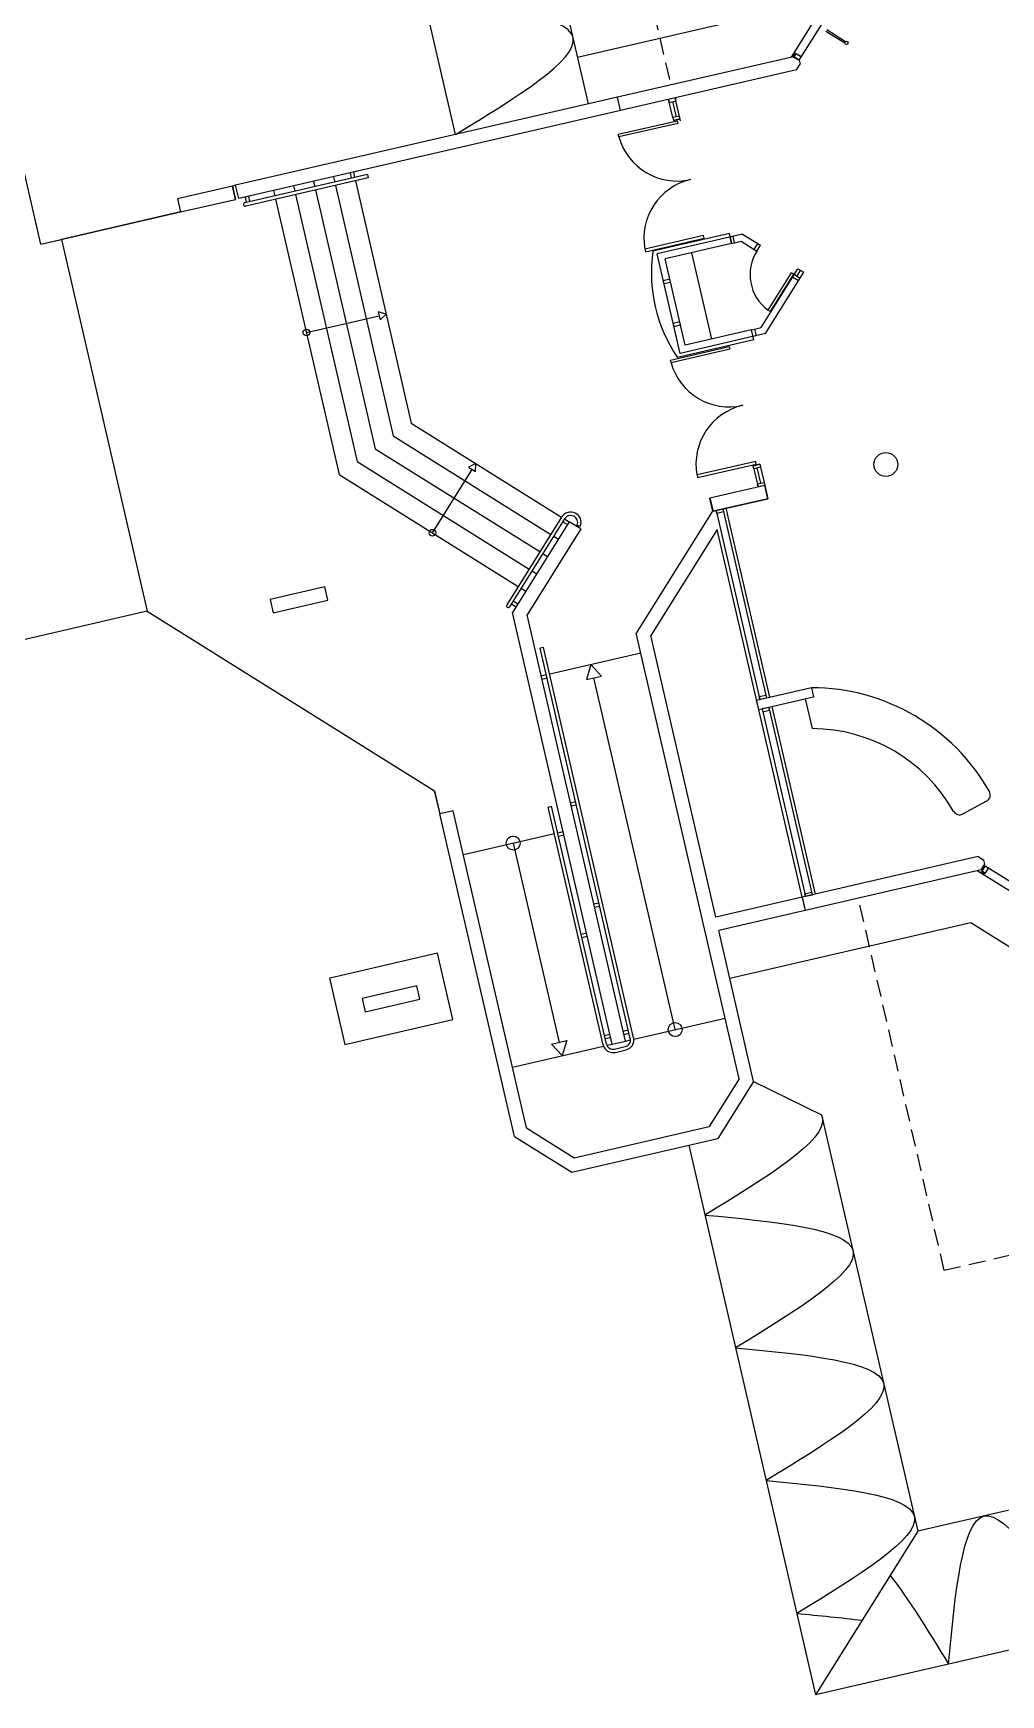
# Model space of a CAD drawing. Extents: x -1592 to 8, y 0 to 418.
# Drawn here: x -1535.48 to -1521.29, y 318.1 to 342.48 of the extents above; entities that cross this region are included whole.
import ezdxf

# ---------------------------------------------------------------- set-up
doc = ezdxf.new("R2010")
doc.units = 0
doc.header["$LTSCALE"] = 0.5
doc.header["$MEASUREMENT"] = 0
doc.linetypes.add('HIDDEN', pattern=[0.375, 0.25, -0.125])
for name, color, linetype in [('2', 1, 'CONTINUOUS'), ('escaleras', 1, 'CONTINUOUS'), ('MUEBLES', 1, 'CONTINUOUS'), ('murosbajos', 1, 'CONTINUOUS'), ('paredes', 1, 'CONTINUOUS'), ('pisoplanta', 1, 'CONTINUOUS'), ('PROYECCIONES', 6, 'HIDDEN'), ('PUERTAS', 1, 'CONTINUOUS'), ('TALUD', 5, 'CONTINUOUS'), ('texturas', 6, 'CONTINUOUS'), ('ventana', 1, 'CONTINUOUS'), ('ventanas', 1, 'CONTINUOUS'), ('vidrio', 6, 'CONTINUOUS')]:
    doc.layers.add(name, color=color, linetype=linetype)

msp = doc.modelspace()

# ---------------------------------------------------------------- linework, layer by layer
at = {"layer": '2', "linetype": 'Continuous'}
for p, q in [((-1535.364, 339.388), (-1539.764, 358.462)), ((-1533.804, 334.002), (-1555.537, 328.988))]:
    msp.add_line(p, q, dxfattribs=at)
at = {"layer": '2'}
for p, q in [((-1535.364, 339.388), (-1535.062, 339.457)), ((-1533.804, 334.002), (-1529.589, 331.367)), ((-1533.804, 334.002), (-1529.589, 331.367)), ((-1529.51, 331.023), (-1529.589, 331.367)), ((-1529.589, 331.367), (-1529.511, 331.027))]:
    msp.add_line(p, q, dxfattribs=at)
at = {"layer": 'escaleras'}
for p, q in [((-1530.574, 340.411), (-1532.371, 339.996)), ((-1531.073, 340.378), (-1531.055, 340.3)), ((-1530.829, 340.434), (-1530.811, 340.356)), ((-1530.781, 340.445), (-1530.763, 340.367)), ((-1530.574, 340.411), (-1530.562, 340.362)), ((-1530.562, 340.362), (-1532.36, 339.947)), ((-1531.95, 340.175), (-1531.932, 340.098)), ((-1531.657, 340.243), (-1531.639, 340.165)), ((-1531.365, 340.31), (-1531.347, 340.232)), ((-1531.336, 340.184), (-1530.46, 336.386)), ((-1531.044, 340.251), (-1530.195, 336.574)), ((-1530.751, 340.319), (-1529.931, 336.763)), ((-1532.347, 340.002), (-1532.365, 340.08)), ((-1532.298, 340.013), (-1532.316, 340.091)), ((-1531.921, 340.049), (-1530.989, 336.009)), ((-1531.628, 340.116), (-1530.724, 336.197)), ((-1533.315, 339.861), (-1535.062, 339.457)), ((-1531.469, 338.092), (-1530.402, 338.338)), ((-1529.931, 336.763), (-1527.726, 335.384)), ((-1530.195, 336.574), (-1527.885, 335.13)), ((-1530.46, 336.386), (-1528.044, 334.876)), ((-1530.989, 336.009), (-1528.362, 334.367)), ((-1530.724, 336.197), (-1528.203, 334.621)), ((-1529.62, 335.153), (-1529.04, 336.082)), ((-1527.726, 335.384), (-1528.532, 334.095)), ((-1527.683, 335.358), (-1528.489, 334.068)), ((-1527.71, 335.315), (-1527.642, 335.273)), ((-1527.683, 335.358), (-1527.615, 335.315)), ((-1527.498, 335.267), (-1527.451, 335.249)), ((-1527.842, 335.103), (-1527.774, 335.061)), ((-1528.001, 334.849), (-1527.933, 334.807)), ((-1528.16, 334.595), (-1528.092, 334.552)), ((-1528.319, 334.34), (-1528.251, 334.298)), ((-1528.463, 334.111), (-1528.395, 334.068)), ((-1528.436, 334.153), (-1528.368, 334.111)), ((-1527.991, 333.469), (-1528.039, 333.458)), ((-1526.719, 327.732), (-1528.039, 333.458)), ((-1526.67, 327.743), (-1527.991, 333.469)), ((-1526.566, 333.387), (-1527.901, 333.079)), ((-1527.949, 333.068), (-1528.027, 333.05)), ((-1527.938, 333.019), (-1528.016, 333.001)), ((-1526.061, 327.863), (-1527.252, 333.024)), ((-1527.923, 331.128), (-1527.874, 331.14)), ((-1527.118, 327.64), (-1527.923, 331.128)), ((-1527.069, 327.651), (-1527.874, 331.14)), ((-1527.52, 331.205), (-1527.598, 331.187)), ((-1527.509, 331.157), (-1527.586, 331.139)), ((-1529.168, 330.431), (-1527.833, 330.739)), ((-1527.784, 330.75), (-1527.706, 330.768)), ((-1527.773, 330.701), (-1527.695, 330.719)), ((-1528.437, 330.599), (-1527.763, 327.675)), ((-1527.177, 329.719), (-1527.255, 329.701)), ((-1527.177, 329.719), (-1527.255, 329.701)), ((-1527.166, 329.671), (-1527.244, 329.653)), ((-1527.441, 329.264), (-1527.363, 329.282)), ((-1527.441, 329.264), (-1527.363, 329.282)), ((-1527.43, 329.215), (-1527.352, 329.233)), ((-1526.667, 327.724), (-1525.33, 328.032)), ((-1527.097, 327.778), (-1527.021, 327.796)), ((-1527.085, 327.73), (-1527.009, 327.747)), ((-1526.826, 327.841), (-1526.75, 327.858)), ((-1526.814, 327.792), (-1526.739, 327.81)), ((-1526.792, 327.695), (-1526.716, 327.712)), ((-1528.449, 327.313), (-1527.112, 327.621)), ((-1527.063, 327.632), (-1526.987, 327.65)), ((-1526.987, 327.65), (-1526.792, 327.695)), ((-1526.949, 327.576), (-1526.794, 327.612)), ((-1526.938, 327.528), (-1526.782, 327.563))]:
    msp.add_line(p, q, dxfattribs=at)
for points in [[(-1530.3, 338.362), (-1530.416, 338.397), (-1530.389, 338.279)], [(-1528.984, 336.171), (-1529.091, 336.114), (-1528.988, 336.05)], [(-1527.297, 333.218), (-1527.364, 332.998), (-1527.14, 333.05)], [(-1527.718, 327.481), (-1527.875, 327.65), (-1527.65, 327.701)]]:
    msp.add_lwpolyline(points, close=True, dxfattribs=at)
for centre, radius in [((-1531.469, 338.092), 0.05), ((-1529.62, 335.153), 0.05), ((-1528.437, 330.599), 0.103), ((-1526.061, 327.863), 0.103)]:
    msp.add_circle(centre, radius, dxfattribs=at)
for centre, radius, start, end in [((-1532.366, 339.972), 0.025, 102.99, 282.99), ((-1527.595, 335.303), 0.154, 339.6521, 147.99), ((-1527.595, 335.303), 0.104, 339.6521, 147.99), ((-1528.51, 334.081), 0.025, 147.99, 327.99), ((-1526.816, 327.71), 0.1, 282.99, 12.99), ((-1526.816, 327.71), 0.15, 282.99, 12.99), ((-1526.972, 327.674), 0.15, 192.99, 282.99), ((-1526.972, 327.674), 0.1, 192.99, 282.99)]:
    msp.add_arc(centre, radius, start, end, dxfattribs=at)
at = {"layer": 'MUEBLES'}
for p, q in [((-1526.059, 341.534), (-1526.035, 341.54)), ((-1526.059, 341.534), (-1526.035, 341.54)), ((-1524.153, 332.715), (-1524.052, 332.279)), ((-1521.842, 331.027), (-1521.491, 331.218))]:
    msp.add_line(p, q, dxfattribs=at)
for points in [[(-1526.059, 341.534), (-1526.157, 341.512), (-1526.147, 341.469), (-1526.049, 341.491)], [(-1525.998, 341.268), (-1526.095, 341.245), (-1526.085, 341.202), (-1525.988, 341.225)], [(-1525.255, 339.495), (-1525.233, 339.398), (-1525.19, 339.408), (-1525.212, 339.505)], [(-1526.138, 338.875), (-1526.236, 338.852), (-1526.226, 338.809), (-1526.128, 338.832)], [(-1525.994, 338.247), (-1526.091, 338.225), (-1526.081, 338.182), (-1525.984, 338.204)], [(-1524.918, 338.034), (-1524.941, 338.131), (-1524.898, 338.141), (-1524.875, 338.043)], [(-1524.809, 336.115), (-1524.906, 336.093), (-1524.916, 336.135), (-1524.819, 336.158)], [(-1524.747, 335.848), (-1524.845, 335.826), (-1524.855, 335.869), (-1524.757, 335.891)], [(-1525.351, 335.46), (-1525.448, 335.438), (-1525.458, 335.481), (-1525.361, 335.503)]]:
    msp.add_lwpolyline(points, close=True, dxfattribs=at)
for centre, radius, start, end in [((-1524.202, 338.969), 2.208, 171.7507, 214.2293), ((-1524.063, 329.88), 2.999, 29.4549, 89.9846), ((-1524.063, 329.88), 2.399, 29.6039, 89.7388), ((-1521.539, 331.306), 0.1, 298.524, 29.4549), ((-1521.89, 331.115), 0.1, 209.6039, 298.524)]:
    msp.add_arc(centre, radius, start, end, dxfattribs=at)
at = {"layer": 'murosbajos'}
for p, q in [((-1526.908, 341.544), (-1532.508, 340.252)), ((-1526.839, 341.355), (-1532.463, 340.057)), ((-1532.556, 340.241), (-1532.511, 340.046)), ((-1524.672, 332.739), (-1525.312, 335.514)), ((-1527.615, 335.315), (-1528.448, 333.983)), ((-1527.446, 335.209), (-1527.615, 335.315)), ((-1525.509, 335.478), (-1526.633, 333.679)), ((-1527.446, 335.209), (-1528.234, 333.948)), ((-1525.445, 335.203), (-1526.42, 333.644)), ((-1524.2, 329.806), (-1525.445, 335.203)), ((-1526.987, 327.65), (-1528.448, 333.983)), ((-1526.792, 327.695), (-1528.234, 333.948)), ((-1525.124, 327.138), (-1526.633, 333.679)), ((-1525.467, 329.514), (-1526.42, 333.644)), ((-1524.005, 329.851), (-1524.64, 332.602)), ((-1529.316, 331.072), (-1529.511, 331.027)), ((-1528.419, 326.293), (-1529.511, 331.027)), ((-1528.242, 326.419), (-1529.316, 331.072)), ((-1524.2, 329.806), (-1525.467, 329.514)), ((-1524.155, 329.611), (-1525.422, 329.319)), ((-1524.911, 327.102), (-1525.422, 329.319)), ((-1525.124, 327.138), (-1525.561, 326.439)), ((-1524.911, 327.102), (-1525.435, 326.263)), ((-1528.419, 326.293), (-1527.579, 325.768)), ((-1528.242, 326.419), (-1527.543, 325.982)), ((-1527.579, 325.768), (-1525.435, 326.263)), ((-1527.543, 325.982), (-1525.561, 326.439))]:
    msp.add_line(p, q, dxfattribs=at)
at = {"layer": 'paredes'}
for p, q in [((-1524.326, 342.139), (-1526.908, 341.544)), ((-1524.326, 342.139), (-1524.241, 342.086)), ((-1524.241, 342.086), (-1524.228, 342.029)), ((-1524.281, 341.945), (-1526.863, 341.349)), ((-1524.281, 341.945), (-1524.228, 342.029)), ((-1526.863, 341.349), (-1526.908, 341.544)), ((-1532.463, 340.057), (-1532.508, 340.252)), ((-1524.747, 335.848), (-1525.551, 335.663)), ((-1524.747, 335.848), (-1524.703, 335.653)), ((-1525.507, 335.469), (-1525.551, 335.663)), ((-1524.703, 335.653), (-1525.506, 335.468)), ((-1524.063, 332.879), (-1524.866, 332.694)), ((-1524.063, 332.879), (-1524.031, 332.743)), ((-1524.835, 332.557), (-1524.866, 332.694)), ((-1524.031, 332.743), (-1524.835, 332.557)), ((-1521.618, 330.402), (-1524.2, 329.806)), ((-1521.618, 330.402), (-1521.533, 330.349)), ((-1521.573, 330.207), (-1524.155, 329.611)), ((-1521.573, 330.207), (-1521.52, 330.292)), ((-1521.568, 330.183), (-1521.515, 330.267)), ((-1521.52, 330.292), (-1521.533, 330.349)), ((-1524.2, 329.806), (-1524.155, 329.611)), ((-1524.195, 329.782), (-1524.163, 329.645))]:
    msp.add_line(p, q, dxfattribs=at)
at = {"layer": 'paredes', "color": 1}
msp.add_line((-1532.508, 340.252), (-1532.556, 340.241), dxfattribs=at)
at = {"layer": 'paredes'}
for points in [[(-1533.36, 340.055), (-1533.315, 339.861), (-1532.511, 340.046), (-1532.556, 340.241)], [(-1525.551, 335.663), (-1525.506, 335.468), (-1524.703, 335.653), (-1524.747, 335.848)], [(-1532.003, 334.174), (-1531.959, 333.98), (-1531.155, 334.165), (-1531.2, 334.36)], [(-1530.652, 328.318), (-1530.607, 328.123), (-1529.804, 328.308), (-1529.849, 328.503)]]:
    msp.add_lwpolyline(points, close=True, dxfattribs=at)
msp.add_circle((-1522.971, 336.155), 0.175, dxfattribs=at)
at = {"layer": 'pisoplanta'}
msp.add_line((-1535.062, 339.457), (-1533.804, 334.002), dxfattribs=at)
at = {"layer": 'pisoplanta', "color": 6}
msp.add_line((-1521.528, 330.325), (-1521.523, 330.326), dxfattribs=at)
at = {"layer": 'pisoplanta'}
msp.add_lwpolyline([(-1531.04, 328.639), (-1531.132, 328.618), (-1530.907, 327.643), (-1529.324, 328.009), (-1529.549, 328.983), (-1531.04, 328.639)], dxfattribs=at)
at = {"layer": 'PROYECCIONES', "color": 1, "ltscale": 2}
for p, q in [((-1527.383, 347.163), (-1526.128, 341.724)), ((-1522.115, 324.327), (-1523.37, 329.767)), ((-1501.048, 329.187), (-1522.115, 324.327))]:
    msp.add_line(p, q, dxfattribs=at)
at = {"layer": 'PUERTAS'}
for points in [[(-1526.886, 340.961), (-1526.895, 341), (-1526.033, 341.199), (-1526.024, 341.16)], [(-1526.506, 339.314), (-1526.497, 339.276), (-1525.635, 339.474), (-1525.644, 339.513)], [(-1526.121, 337.648), (-1526.13, 337.687), (-1525.269, 337.886), (-1525.26, 337.847)], [(-1525.741, 336.001), (-1525.732, 335.963), (-1524.871, 336.161), (-1524.88, 336.2)]]:
    msp.add_lwpolyline(points, close=True, dxfattribs=at)
for centre, start, end in [((-1526.033, 341.199), 195.5805, 282.99), ((-1525.635, 339.474), 102.99, 190.3995), ((-1525.269, 337.886), 195.5805, 282.99), ((-1524.871, 336.161), 102.99, 190.3995)]:
    msp.add_arc(centre, 0.885, start, end, dxfattribs=at)
at = {"layer": 'TALUD'}
for p, q in [((-1529.283, 340.996), (-1531.806, 351.934)), ((-1527.334, 341.445), (-1529.408, 350.434)), ((-1524.911, 327.102), (-1523.913, 326.614)), ((-1523.913, 326.614), (-1522.502, 320.5)), ((-1525.862, 326.165), (-1524.002, 318.101)), ((-1499.961, 325.7), (-1522.502, 320.5)), ((-1497.563, 324.2), (-1524.002, 318.101)), ((-1522.502, 320.5), (-1524.002, 318.101))]:
    msp.add_line(p, q, dxfattribs=at)
at = {"layer": 'texturas', "color": 1}
for p, q in [((-1524.8, 342.748), (-1527.492, 342.128)), ((-1535.364, 339.388), (-1533.315, 339.861)), ((-1521.727, 329.427), (-1525.259, 328.613)), ((-1518.19, 327.216), (-1521.727, 329.427))]:
    msp.add_line(p, q, dxfattribs=at)
at = {"layer": 'texturas'}
for points in [[(-1529.283, 340.996), (-1527.559, 342.42), (-1529.733, 342.945)], [(-1525.626, 325.141), (-1523.452, 324.617), (-1525.176, 323.193)], [(-1525.176, 323.193), (-1523.003, 322.668), (-1524.727, 321.244)], [(-1524.727, 321.244), (-1522.553, 320.719), (-1524.277, 319.295)], [(-1522.053, 318.551), (-1521.528, 320.725), (-1520.104, 319)]]:
    msp.add_spline(points, degree=3, dxfattribs=at)
msp.add_open_spline([(-1523.92, 326.613), (-1523.912, 326.597), (-1523.782, 326.268), (-1524.726, 325.691), (-1525.626, 325.141)], degree=3, knots=[2.124265, 2.124265, 2.124265, 2.124265, 2.236068, 4.472136, 4.472136, 4.472136, 4.472136], dxfattribs=at)
for points in [[(-1522.907, 319.853), (-1522.646, 319.521), (-1522.349, 319.036), (-1522.053, 318.551)], [(-1524.277, 319.295), (-1523.948, 319.264), (-1523.618, 319.232), (-1523.319, 319.194)]]:
    msp.add_open_spline(points, degree=3, dxfattribs=at)
at = {"layer": 'ventana'}
for p, q in [((-1526.095, 341.245), (-1526.157, 341.512)), ((-1525.981, 341.196), (-1526.059, 341.534)), ((-1525.988, 341.225), (-1526.085, 341.202)), ((-1525.266, 339.544), (-1526.387, 339.285)), ((-1525.075, 339.537), (-1526.327, 339.248)), ((-1525.233, 339.398), (-1525.266, 339.544)), ((-1525.19, 339.408), (-1525.092, 339.43)), ((-1525.092, 339.43), (-1524.864, 339.287)), ((-1525.075, 339.537), (-1524.811, 339.372)), ((-1525.99, 337.786), (-1526.327, 339.248)), ((-1525.233, 339.398), (-1526.207, 339.173)), ((-1525.915, 337.906), (-1526.207, 339.173)), ((-1525.525, 337.996), (-1525.817, 339.263)), ((-1524.901, 339.311), (-1524.848, 339.396)), ((-1524.864, 339.287), (-1524.811, 339.372)), ((-1524.8, 338.163), (-1524.26, 339.028)), ((-1524.737, 338.075), (-1524.175, 338.975)), ((-1524.699, 338.419), (-1524.355, 338.969)), ((-1524.665, 338.398), (-1524.321, 338.948)), ((-1524.313, 338.943), (-1524.355, 338.969)), ((-1524.313, 338.943), (-1524.228, 338.89)), ((-1524.276, 338.92), (-1524.223, 339.004)), ((-1524.26, 339.028), (-1524.175, 338.975)), ((-1524.336, 338.906), (-1524.251, 338.853)), ((-1524.699, 338.419), (-1524.665, 338.398)), ((-1524.907, 337.985), (-1526.027, 337.726)), ((-1524.737, 338.075), (-1525.99, 337.786)), ((-1524.941, 338.131), (-1525.915, 337.906)), ((-1524.907, 337.985), (-1524.941, 338.131)), ((-1524.898, 338.141), (-1524.8, 338.163)), ((-1524.819, 336.158), (-1524.916, 336.135)), ((-1524.91, 336.107), (-1524.845, 335.826)), ((-1524.809, 336.115), (-1524.757, 335.891)), ((-1525.361, 335.503), (-1524.72, 332.728)), ((-1525.458, 335.481), (-1524.818, 332.705)), ((-1524.689, 332.591), (-1524.054, 329.84)), ((-1524.786, 332.569), (-1524.152, 329.817))]:
    msp.add_line(p, q, dxfattribs=at)
at = {"layer": 'ventana', "color": 1}
for p, q in [((-1526.098, 341.48), (-1526.046, 341.256)), ((-1524.806, 335.88), (-1524.858, 336.104))]:
    msp.add_line(p, q, dxfattribs=at)
at = {"layer": 'ventana'}
msp.add_arc((-1524.313, 338.942), 0.65, 147.3838, 233.5783, dxfattribs=at)
at = {"layer": 'ventanas'}
for p, q in [((-1524.241, 342.086), (-1522.07, 345.559)), ((-1521.515, 330.267), (-1518.042, 328.097))]:
    msp.add_line(p, q, dxfattribs=at)
for points in [[(-1524.828, 332.748), (-1524.73, 332.77), (-1524.72, 332.728), (-1524.818, 332.705)], [(-1524.776, 332.526), (-1524.679, 332.548), (-1524.689, 332.591), (-1524.786, 332.569)], [(-1524.161, 329.857), (-1524.063, 329.88), (-1524.054, 329.837), (-1524.151, 329.815)]]:
    msp.add_lwpolyline(points, close=True, dxfattribs=at)
at = {"layer": 'vidrio', "color": 6}
for p, q in [((-1522.149, 345.669), (-1524.36, 342.132)), ((-1523.852, 342.516), (-1523.575, 342.343)), ((-1523.839, 342.537), (-1523.562, 342.364)), ((-1524.319, 342.176), (-1524.312, 342.172)), ((-1518.064, 327.963), (-1521.632, 330.193)), ((-1521.545, 330.153), (-1521.541, 330.16))]:
    msp.add_line(p, q, dxfattribs=at)
at = {"layer": 'vidrio', "color": 1, "linetype": 'Continuous'}
for p, q in [((-1524.317, 342.201), (-1524.347, 342.153)), ((-1524.347, 342.152), (-1524.342, 342.15)), ((-1524.343, 342.154), (-1524.339, 342.159)), ((-1524.341, 342.152), (-1524.343, 342.153)), ((-1524.341, 342.153), (-1524.341, 342.152)), ((-1524.341, 342.15), (-1524.34, 342.153)), ((-1524.337, 342.159), (-1524.338, 342.158)), ((-1524.338, 342.159), (-1524.337, 342.159)), ((-1524.337, 342.162), (-1524.332, 342.17)), ((-1524.335, 342.161), (-1524.337, 342.162)), ((-1524.337, 342.157), (-1524.335, 342.16)), ((-1524.332, 342.17), (-1524.311, 342.157)), ((-1524.331, 342.173), (-1524.321, 342.188)), ((-1524.309, 342.159), (-1524.331, 342.173)), ((-1524.323, 342.142), (-1524.325, 342.14)), ((-1524.325, 342.139), (-1524.321, 342.136)), ((-1524.323, 342.141), (-1524.322, 342.142)), ((-1524.322, 342.14), (-1524.323, 342.141)), ((-1524.319, 342.149), (-1524.321, 342.147)), ((-1524.318, 342.146), (-1524.321, 342.14)), ((-1524.321, 342.136), (-1524.241, 342.086)), ((-1524.32, 342.189), (-1524.319, 342.188)), ((-1524.32, 342.146), (-1524.319, 342.147)), ((-1524.319, 342.192), (-1524.316, 342.197)), ((-1524.318, 342.19), (-1524.319, 342.191)), ((-1524.319, 342.147), (-1524.318, 342.146)), ((-1524.317, 342.191), (-1524.318, 342.19)), ((-1524.318, 342.188), (-1524.316, 342.19)), ((-1524.291, 342.182), (-1524.318, 342.139)), ((-1524.316, 342.149), (-1524.318, 342.15)), ((-1524.318, 342.138), (-1524.243, 342.091)), ((-1524.312, 342.198), (-1524.316, 342.201)), ((-1524.315, 342.197), (-1524.314, 342.197)), ((-1524.311, 342.157), (-1524.315, 342.149)), ((-1524.314, 342.197), (-1524.314, 342.195)), ((-1524.313, 342.195), (-1524.312, 342.198)), ((-1524.299, 342.175), (-1524.309, 342.159)), ((-1524.3, 342.18), (-1524.301, 342.178)), ((-1524.301, 342.177), (-1524.299, 342.176)), ((-1524.299, 342.179), (-1524.299, 342.18)), ((-1524.298, 342.178), (-1524.299, 342.179)), ((-1524.295, 342.187), (-1524.297, 342.185)), ((-1524.294, 342.183), (-1524.297, 342.178)), ((-1524.296, 342.184), (-1524.295, 342.185)), ((-1524.295, 342.185), (-1524.294, 342.184)), ((-1524.211, 342.135), (-1524.294, 342.188)), ((-1524.215, 342.135), (-1524.291, 342.182)), ((-1524.242, 342.091), (-1524.215, 342.134)), ((-1524.241, 342.086), (-1524.211, 342.135)), ((-1521.581, 330.162), (-1521.578, 330.166)), ((-1521.533, 330.131), (-1521.58, 330.161)), ((-1521.577, 330.167), (-1521.574, 330.165)), ((-1521.576, 330.164), (-1521.577, 330.163)), ((-1521.577, 330.162), (-1521.571, 330.159)), ((-1521.575, 330.164), (-1521.576, 330.164)), ((-1521.569, 330.16), (-1521.571, 330.161)), ((-1521.57, 330.162), (-1521.567, 330.16)), ((-1521.57, 330.159), (-1521.569, 330.16)), ((-1521.567, 330.16), (-1521.568, 330.158)), ((-1521.568, 330.157), (-1521.56, 330.152)), ((-1521.567, 330.184), (-1521.564, 330.188)), ((-1521.564, 330.181), (-1521.567, 330.183)), ((-1521.564, 330.188), (-1521.515, 330.267)), ((-1521.564, 330.184), (-1521.564, 330.183)), ((-1521.564, 330.183), (-1521.563, 330.182)), ((-1521.557, 330.181), (-1521.563, 330.184)), ((-1521.561, 330.187), (-1521.514, 330.263)), ((-1521.518, 330.16), (-1521.561, 330.187)), ((-1521.557, 330.177), (-1521.56, 330.178)), ((-1521.56, 330.152), (-1521.546, 330.174)), ((-1521.559, 330.179), (-1521.558, 330.179)), ((-1521.558, 330.179), (-1521.557, 330.18)), ((-1521.544, 330.172), (-1521.558, 330.151)), ((-1521.558, 330.151), (-1521.542, 330.141)), ((-1521.555, 330.179), (-1521.556, 330.177)), ((-1521.546, 330.174), (-1521.554, 330.179)), ((-1521.528, 330.163), (-1521.544, 330.172)), ((-1521.541, 330.141), (-1521.54, 330.143)), ((-1521.539, 330.143), (-1521.536, 330.141)), ((-1521.538, 330.141), (-1521.539, 330.14)), ((-1521.539, 330.139), (-1521.533, 330.135)), ((-1521.537, 330.14), (-1521.538, 330.141)), ((-1521.532, 330.137), (-1521.533, 330.137)), ((-1521.532, 330.138), (-1521.529, 330.137)), ((-1521.532, 330.136), (-1521.532, 330.137)), ((-1521.529, 330.136), (-1521.532, 330.132)), ((-1521.529, 330.16), (-1521.528, 330.162)), ((-1521.526, 330.157), (-1521.529, 330.159)), ((-1521.526, 330.16), (-1521.527, 330.159)), ((-1521.527, 330.159), (-1521.526, 330.158)), ((-1521.52, 330.157), (-1521.525, 330.161)), ((-1521.519, 330.153), (-1521.522, 330.155)), ((-1521.521, 330.156), (-1521.52, 330.155)), ((-1521.52, 330.155), (-1521.519, 330.156)), ((-1521.466, 330.237), (-1521.518, 330.153)), ((-1521.47, 330.236), (-1521.517, 330.16)), ((-1521.515, 330.267), (-1521.466, 330.237)), ((-1521.513, 330.263), (-1521.47, 330.236))]:
    msp.add_line(p, q, dxfattribs=at)
at = {"layer": 'vidrio', "linetype": 'Continuous'}
for p, q in [((-1524.323, 342.154), (-1524.33, 342.158)), ((-1521.559, 330.171), (-1521.563, 330.164))]:
    msp.add_line(p, q, dxfattribs=at)
at = {"layer": 'vidrio', "color": 6}
msp.add_circle((-1523.55, 342.342), 0.025, dxfattribs=at)
at = {"layer": 'vidrio', "color": 1, "linetype": 'Continuous', "extrusion": (0, 0, -1)}
for centre, major_axis, start_param, end_param in [((-1524.346, 342.153), (0.000622, 0.000143), 2.356194, 3.926991), ((-1524.342, 342.153), (0.000622, 0.000143), 2.356194, 3.926991), ((-1524.342, 342.15), (0.000143, -0.000622), -0.785398, 0.785398), ((-1524.34, 342.153), (0.000143, -0.000622), 2.356194, 3.926991), ((-1524.34, 342.153), (0.000143, -0.000622), 3.926991, 5.497787), ((-1524.339, 342.159), (0.000143, -0.000622), 2.356194, 3.926991), ((-1524.337, 342.157), (0.000622, 0.000143), 2.356194, 3.926991), ((-1524.337, 342.157), (0.000143, -0.000622), -0.785398, 0.785398), ((-1524.337, 342.162), (0.000622, 0.000143), 2.356194, 3.926991), ((-1524.336, 342.16), (0.000143, -0.000622), 3.926991, 5.497787), ((-1524.325, 342.139), (0.000622, 0.000143), 2.356194, 3.926991), ((-1524.323, 342.142), (0.000143, -0.000622), 2.356194, 3.926991), ((-1524.323, 342.142), (0.000143, -0.000622), 3.926991, 5.497787), ((-1524.321, 342.188), (0.000143, -0.000622), 2.356194, 3.926991), ((-1524.32, 342.146), (0.000622, 0.000143), 2.356194, 3.926991), ((-1524.32, 342.146), (0.000143, -0.000622), -0.785398, 0.785398), ((-1524.319, 342.191), (0.000622, 0.000143), 2.356194, 3.926991), ((-1524.318, 342.188), (0.000143, -0.000622), -0.785398, 0.785398), ((-1524.318, 342.149), (0.000143, -0.000622), 2.356194, 3.926991), ((-1524.318, 342.146), (0.000622, 0.000143), 5.497787, 7.068583), ((-1524.318, 342.138), (0.000497, 0.000115), 2.356194, 3.926991), ((-1524.316, 342.201), (0.000143, -0.000622), 2.356194, 3.926991), ((-1524.316, 342.191), (0.000143, -0.000622), 2.356194, 3.926991), ((-1524.315, 342.197), (0.000143, -0.000622), 2.356194, 3.926991), ((-1524.316, 342.191), (0.000143, -0.000622), 3.926991, 5.497787), ((-1524.316, 342.149), (0.000143, -0.000622), -0.785398, 0.785398), ((-1524.314, 342.195), (0.000143, -0.000622), -0.785398, 0.785398), ((-1524.314, 342.195), (0.000622, 0.000143), 2.356194, 3.926991), ((-1524.312, 342.198), (0.000143, -0.000622), 3.926991, 5.497787), ((-1524.301, 342.177), (0.000622, 0.000143), 2.356194, 3.926991), ((-1524.299, 342.18), (0.000143, -0.000622), 2.356194, 3.926991), ((-1524.299, 342.18), (0.000143, -0.000622), 3.926991, 5.497787), ((-1524.3, 342.175), (0.000143, -0.000622), 3.926991, 5.497787), ((-1524.298, 342.178), (0.000143, -0.000622), -0.785398, 0.785398), ((-1524.296, 342.184), (0.000622, 0.000143), 2.356194, 3.926991), ((-1524.296, 342.184), (0.000143, -0.000622), -0.785398, 0.785398), ((-1524.295, 342.187), (0.000143, -0.000622), 2.356194, 3.926991), ((-1524.294, 342.184), (0.000622, 0.000143), 5.497787, 7.068583), ((-1524.291, 342.181), (0.000497, 0.000115), 3.926991, 5.497787)]:
    msp.add_ellipse(centre, major_axis=major_axis, ratio=1, start_param=start_param, end_param=end_param, dxfattribs=at)
at = {"layer": 'vidrio', "color": 5, "linetype": 'Continuous', "extrusion": (0, 0, -1)}
msp.add_ellipse((-1524.242, 342.091), major_axis=(0.000497, 0.000115), ratio=1, start_param=0.785398, end_param=2.356194, dxfattribs=at)
at = {"layer": 'vidrio', "color": 1, "linetype": 'Continuous'}
for centre, major_axis, start_param, end_param in [((-1521.58, 330.162), (0.000622, 0.000143), 2.356194, 3.926991), ((-1521.577, 330.166), (-0.000143, 0.000622), -0.785398, 0.785398), ((-1521.576, 330.163), (0.000622, 0.000143), 2.356194, 3.926991), ((-1521.575, 330.164), (-0.000143, 0.000622), 2.356194, 3.926991), ((-1521.575, 330.164), (-0.000143, 0.000622), 3.926991, 5.497787), ((-1521.57, 330.162), (-0.000143, 0.000622), -0.785398, 0.785398), ((-1521.57, 330.162), (0.000622, 0.000143), 2.356194, 3.926991), ((-1521.571, 330.16), (-0.000143, 0.000622), 2.356194, 3.926991), ((-1521.568, 330.157), (0.000622, 0.000143), 2.356194, 3.926991), ((-1521.566, 330.183), (0.000622, 0.000143), 2.356194, 3.926991), ((-1521.568, 330.16), (-0.000143, 0.000622), 3.926991, 5.497787), ((-1521.564, 330.182), (-0.000143, 0.000622), 2.356194, 3.926991), ((-1521.564, 330.182), (-0.000143, 0.000622), 3.926991, 5.497787), ((-1521.561, 330.187), (0.000497, 0.000115), 2.356194, 3.926991), ((-1521.559, 330.179), (-0.000143, 0.000622), -0.785398, 0.785398), ((-1521.559, 330.179), (0.000622, 0.000143), 2.356194, 3.926991), ((-1521.558, 330.18), (0.000622, 0.000143), 5.497787, 7.068583), ((-1521.557, 330.177), (-0.000143, 0.000622), 2.356194, 3.926991), ((-1521.555, 330.178), (-0.000143, 0.000622), -0.785398, 0.785398), ((-1521.542, 330.141), (-0.000143, 0.000622), 2.356194, 3.926991), ((-1521.539, 330.142), (-0.000143, 0.000622), -0.785398, 0.785398), ((-1521.538, 330.139), (0.000622, 0.000143), 2.356194, 3.926991), ((-1521.537, 330.141), (-0.000143, 0.000622), 2.356194, 3.926991), ((-1521.537, 330.141), (-0.000143, 0.000622), 3.926991, 5.497787), ((-1521.532, 330.138), (-0.000143, 0.000622), -0.785398, 0.785398), ((-1521.532, 330.138), (0.000622, 0.000143), 2.356194, 3.926991), ((-1521.533, 330.136), (-0.000143, 0.000622), 2.356194, 3.926991), ((-1521.529, 330.16), (0.000622, 0.000143), 2.356194, 3.926991), ((-1521.53, 330.136), (-0.000143, 0.000622), 3.926991, 5.497787), ((-1521.529, 330.162), (-0.000143, 0.000622), 3.926991, 5.497787), ((-1521.525, 330.16), (-0.000143, 0.000622), -0.785398, 0.785398), ((-1521.526, 330.158), (-0.000143, 0.000622), 2.356194, 3.926991), ((-1521.526, 330.158), (-0.000143, 0.000622), 3.926991, 5.497787), ((-1521.522, 330.155), (-0.000143, 0.000622), -0.785398, 0.785398), ((-1521.522, 330.155), (0.000622, 0.000143), 2.356194, 3.926991), ((-1521.52, 330.157), (0.000622, 0.000143), 5.497787, 7.068583), ((-1521.519, 330.154), (-0.000143, 0.000622), 2.356194, 3.926991), ((-1521.518, 330.16), (0.000497, 0.000115), 3.926991, 5.497787), ((-1521.532, 330.132), (-0.000143, 0.000622), 2.356194, 3.926991)]:
    msp.add_ellipse(centre, major_axis=major_axis, ratio=1, start_param=start_param, end_param=end_param, dxfattribs=at)
at = {"layer": 'vidrio', "color": 5, "linetype": 'Continuous'}
msp.add_ellipse((-1521.514, 330.263), major_axis=(0.000497, 0.000115), ratio=1, start_param=0.785398, end_param=2.356194, dxfattribs=at)

doc.saveas('drawing.dxf')
